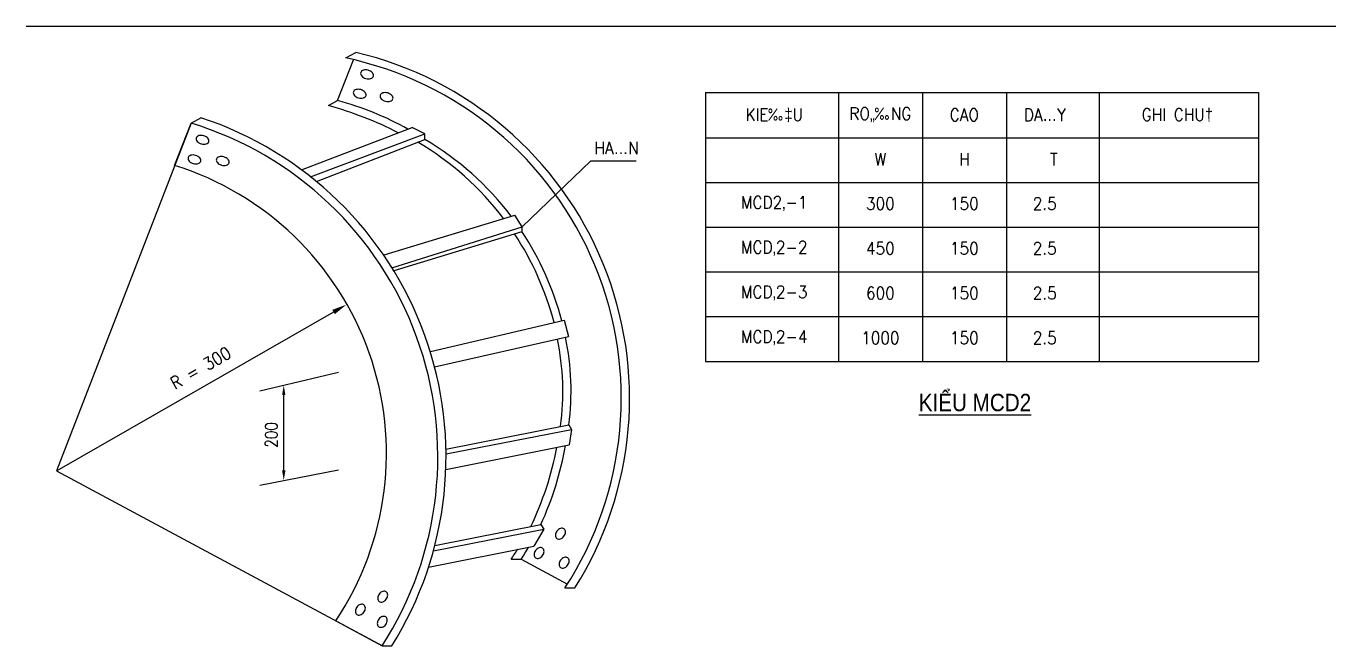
# Model space of a CAD drawing. Extents: x -5343388 to 7033982, y -486386 to 188356.
# Drawn here: x 462482 to 488707, y -112763 to -100295 of the extents above; entities that cross this region are included whole.
import ezdxf
from ezdxf.enums import TextEntityAlignment as Align

# ---------------------------------------------------------------- set-up
doc = ezdxf.new("R2010")
doc.units = 0
doc.header["$MEASUREMENT"] = 0
doc.layers.add('0-----TEXT DIEN', color=3, linetype='Continuous', lineweight=0)
for name, color, linetype in [('BTEXT', 5, 'Continuous'), ('Dim', 9, 'Continuous'), ('E-Text @ 1', 3, 'Continuous'), ('TRAYS', 6, 'Continuous')]:
    doc.layers.add(name, color=color, linetype=linetype)
doc.styles.add('ROMANS', font='romans.shx', dxfattribs={"width": 0.8, "height": 250, "bigfont": 'vns.shx'})
doc.styles.add('TEXT1', font='', dxfattribs={"width": 0.85, "height": 200})
doc.styles.get('TEXT1').set_extended_font_data('.VnArialH')
doc.dimstyles.new('KT-ARROW', dxfattribs={"dimtxt": 2.5, "dimasz": 2, "dimexe": 1, "dimexo": 0.0625, "dimgap": 0.09, "dimtad": 0, "dimdec": 4, "dimzin": 0, "dimdsep": 46, "dimtxsty": 'ROMANS', "dimcen": 0.09, "dimadec": 0, "dimazin": 0, "dimtfac": 1, "dimtdec": 4, "dimtmove": 2, "dimatfit": 3, "dimfxl": 1, "dimtvp": 1, "dimtolj": 1, "dimtzin": 0, "dimarcsym": 0})

msp = doc.modelspace()

# ---------------------------------------------------------------- linework, layer by layer
at = {"color": 7, "linetype": 'ByBlock'}
for p, q in [((468670.74655, -106046.86649), (465572.92319, -107824.31106)), ((465572.92319, -107824.31106), (463098.19951, -109244.08976))]:
    msp.add_line(p, q, dxfattribs=at)
at = {"color": 0, "linetype": 'ByBlock'}
msp.add_solid([(468695.63007, -106090.2348), (468645.86302, -106003.49818), (468930.9564, -105897.56534)], dxfattribs=at)
at = {"layer": 'BTEXT', "color": 7}
for p, q in [((462481.90304, -100294.63623), (534481.90304, -100294.63623)), ((467188.07282, -107629.56522), (468769.02428, -107258.93272)), ((467668.75616, -109234.22152), (467668.75616, -107645.95163)), ((467188.07282, -109528.43489), (468769.02428, -109217.90013))]:
    msp.add_line(p, q, dxfattribs=at)
for points in [[(467635.42283, -107716.97012), (467702.08949, -107716.97012), (467668.75616, -107516.97012)], [(467635.42283, -109234.22152), (467702.08949, -109234.22152), (467668.75616, -109434.22152)]]:
    msp.add_solid(points, dxfattribs=at)
at = {"layer": 'Dim'}
for p, q in [((476160.32356, -101633.65419), (487291.82356, -101633.65419)), ((476160.32356, -101633.65419), (476160.32356, -107039.65419)), ((478833.32356, -101633.65419), (478833.32356, -107039.65419)), ((480523.82356, -101633.65419), (480523.82356, -107039.65419)), ((482214.32356, -101633.65419), (482214.32356, -107039.65419)), ((484084.82356, -101633.65419), (484084.82356, -107039.65419)), ((487291.82356, -101633.65419), (487291.82356, -107039.65419)), ((476160.32356, -102539.65419), (487291.82356, -102539.65419)), ((476160.32356, -103439.65419), (487291.82356, -103439.65419)), ((476160.32356, -103439.65419), (487291.82356, -103439.65419)), ((476160.32356, -104339.65419), (487291.82356, -104339.65419)), ((476160.32356, -104339.65419), (487291.82356, -104339.65419)), ((476160.32356, -105239.65419), (487291.82356, -105239.65419)), ((476160.32356, -105239.65419), (487291.82356, -105239.65419)), ((476160.32356, -106139.65419), (487291.82356, -106139.65419)), ((476160.32356, -106139.65419), (487291.82356, -106139.65419)), ((476160.32356, -107039.65419), (487291.82356, -107039.65419))]:
    msp.add_line(p, q, dxfattribs=at)
at = {"layer": 'TRAYS'}
for p, q in [((468918.64657, -100935.68398), (469118.81508, -100824.7445)), ((468753.69605, -101791.1432), (469070.57085, -100973.46959)), ((468567.03632, -101894.5957), (468753.69605, -101791.1432)), ((465472.77061, -103099.56858), (465802.68281, -102248.25283)), ((465802.68281, -102248.25283), (466002.09687, -102137.7315)), ((468023.5013, -103183.41114), (470256.07585, -102334.29068)), ((468208.16174, -103324.58225), (470507.7982, -102463.00183)), ((470507.7982, -102463.00183), (470256.07585, -102334.29068)), ((470507.7982, -102575.87745), (470507.7982, -102463.00183)), ((468329.16714, -103422.38032), (470507.7982, -102575.87745)), ((469692.61366, -104898.94776), (472319.30997, -104098.835)), ((472467.48167, -104335.0431), (472319.30997, -104098.835)), ((469841.51501, -105157.78238), (472467.47941, -104335.22852)), ((472466.38489, -104424.69495), (472467.48167, -104335.0431)), ((469872.43938, -105214.83156), (472466.38489, -104424.69495)), ((470625.37655, -106840.28379), (473313.26626, -106210.14473)), ((473313.26626, -106210.14473), (473402.17357, -106540.04154)), ((470705.89969, -107152.14724), (473402.17357, -106540.04154)), ((470934.44324, -108802.31051), (473408.62171, -108316.32569)), ((470935.9159, -108901.97059), (473457.65281, -108410.31843)), ((473408.62171, -108316.32569), (473457.65281, -108410.31843)), ((473457.65281, -108410.31843), (473410.46209, -108719.92601)), ((470931.49146, -109216.48485), (473410.46209, -108719.92601)), ((470711.22076, -110741.41683), (472844.07906, -110322.47504)), ((472844.07906, -110322.47504), (472904.89812, -110414.11263)), ((470683.22647, -110847.26236), (472904.89812, -110414.11263)), ((472904.89812, -110414.11263), (472703.45158, -110754.76463)), ((470584.02681, -111179.30339), (472703.45158, -110754.76463)), ((472244.52219, -111019.42166), (472445.2497, -111019.42166)), ((472445.2497, -111019.42166), (473380.0564, -111518.20839)), ((473329.67993, -111596.41206), (473526.62268, -111596.41206)), ((468716.47132, -112258.65291), (469650.74324, -112760.4904)), ((469656.25616, -112763.45163), (469845.08285, -112763.45163))]:
    msp.add_line(p, q, dxfattribs=at)
at = {"layer": 'TRAYS', "color": 7}
for p, q in [((465802.68281, -102248.25283), (463093.75616, -109238.45163)), ((463093.75616, -109238.45163), (469656.25616, -112763.45163))]:
    msp.add_line(p, q, dxfattribs=at)
at = {"layer": 'TRAYS'}
for points in [[(465906.25616, -102546.95163, 0.1433446657), (465906.56123, -102578.8603, 0.1071759369), (465927.13155, -102615.82171, 0.0782597341), (465961.52013, -102644.39003, 0.0655490008), (466010.46619, -102665.43694, 0.0655490008), (466063.19196, -102673.09737, 0.0782597341), (466107.44378, -102666.7334, 0.1071759369), (466144.30759, -102645.98868, 0.1433446657), (466161.25616, -102618.95163, 0.1433446657), (466160.95109, -102587.04296, 0.1071759369), (466140.38077, -102550.08155, 0.0782597341), (466105.99219, -102521.51323, 0.0655490008), (466057.04613, -102500.46631, 0.0655490008), (466004.32036, -102492.80589, 0.0782597341), (465960.06854, -102499.16986, 0.1071759369), (465923.20473, -102519.91457, 0.1433446657)], [(465744.25616, -102941.45163, 0.1433446657), (465744.56123, -102973.3603, 0.1071759369), (465765.13155, -103010.32171, 0.0782597341), (465799.52013, -103038.89003, 0.0655490008), (465848.46619, -103059.93694, 0.0655490008), (465901.19196, -103067.59737, 0.0782597341), (465945.44378, -103061.2334, 0.1071759369), (465982.30759, -103040.48868, 0.1433446657), (465999.25616, -103013.45163, 0.1433446657), (465998.95109, -102981.54296, 0.1071759369), (465978.38077, -102944.58155, 0.0782597341), (465943.99219, -102916.01323, 0.0655490008), (465895.04613, -102894.96631, 0.0655490008), (465842.32036, -102887.30589, 0.0782597341), (465798.06854, -102893.66986, 0.1071759369), (465761.20473, -102914.41457, 0.1433446657)], [(466312.75616, -102972.95163, 0.1433446657), (466313.06123, -103004.8603, 0.1071759369), (466333.63155, -103041.82171, 0.0782597341), (466368.02013, -103070.39003, 0.0655490008), (466416.96619, -103091.43694, 0.0655490008), (466469.69196, -103099.09737, 0.0782597341), (466513.94378, -103092.7334, 0.1071759369), (466550.80759, -103071.98868, 0.1433446657), (466567.75616, -103044.95163, 0.1433446657), (466567.45109, -103013.04296, 0.1071759369), (466546.88077, -102976.08155, 0.0782597341), (466512.49219, -102947.51323, 0.0655490008), (466463.54613, -102926.46631, 0.0655490008), (466410.82036, -102918.80589, 0.0782597341), (466366.56854, -102925.16986, 0.1071759369), (466329.70473, -102945.91457, 0.1433446657)]]:
    msp.add_lwpolyline(points, format="xyb", close=True, dxfattribs=at)
for centre, radius, start, end in [((467467.07321, -107779.22292), 6995.79091, 326.931533569, 78.024559917), ((467484.99603, -107780.98916), 7145.53738, 327.726669499, 76.782461914), ((469272.60747, -101245.09962), 56.79634, 131.602918162, 164.232817456), ((469301.1622, -101277.25829), 99.80276, 107.13340864, 131.602918162), ((469314.09159, -101319.19889), 143.69106, 89.234081252, 107.13340864), ((469313.28438, -101379.57981), 204.07738, 74.232817456, 89.234081252), ((469313.28438, -101379.57981), 204.07738, 59.231553669, 74.232817456), ((469344.17619, -101327.69337), 143.69106, 41.332226272, 59.231553669), ((469272.60747, -101245.09962), 56.79634, 164.232817456, 196.862716754), ((469313.76473, -101232.62434), 99.80276, 196.862716754, 221.332226272), ((469346.72014, -101203.63945), 143.69106, 221.332226272, 239.231553669), ((469377.61195, -101151.753), 204.07738, 239.231553669, 254.232817456), ((469377.61195, -101151.753), 204.07738, 254.232817456, 269.234081252), ((469376.80474, -101212.13392), 143.69106, 269.234081252, 287.13340864), ((469389.73413, -101254.07453), 99.80276, 287.13340864, 311.602918162), ((469377.13161, -101298.70847), 99.80276, 16.862716754, 41.332226272), ((469418.28886, -101286.23319), 56.79634, 311.602918162, 344.232817456), ((469418.28886, -101286.23319), 56.79634, 344.232817456, 16.862716754), ((469124.31701, -101635.36846), 56.79634, 164.232817456, 196.862716754), ((469124.31701, -101635.36846), 56.79634, 131.602918162, 164.232817456), ((469165.47427, -101622.89317), 99.80276, 196.862716754, 221.332226272), ((469152.87174, -101667.52712), 99.80276, 107.13340864, 131.602918162), ((469198.42968, -101593.90828), 143.69106, 221.332226272, 239.231553669), ((469165.80113, -101709.46773), 143.69106, 89.234081252, 107.13340864), ((469229.32149, -101542.02183), 204.07738, 239.231553669, 254.232817456), ((469164.99392, -101769.84865), 204.07738, 74.232817456, 89.234081252), ((469229.32149, -101542.02183), 204.07738, 254.232817456, 269.234081252), ((469164.99392, -101769.84865), 204.07738, 59.231553669, 74.232817456), ((469228.51428, -101602.40275), 143.69106, 269.234081252, 287.13340864), ((469195.88573, -101717.9622), 143.69106, 41.332226272, 59.231553669), ((469241.44367, -101644.34336), 99.80276, 287.13340864, 311.602918162), ((469228.84114, -101688.97731), 99.80276, 16.862716754, 41.332226272), ((469269.9984, -101676.50202), 56.79634, 311.602918162, 344.232817456), ((469269.9984, -101676.50202), 56.79634, 344.232817456, 16.862716754), ((469665.60747, -101702.59962), 56.79634, 164.232817456, 196.862716754), ((469665.60747, -101702.59962), 56.79634, 131.602918162, 164.232817456), ((469706.76473, -101690.12434), 99.80276, 196.862716754, 221.332226272), ((469694.1622, -101734.75829), 99.80276, 107.13340864, 131.602918162), ((469707.09159, -101776.69889), 143.69106, 89.234081252, 107.13340864), ((469706.28438, -101837.07981), 204.07738, 74.232817456, 89.234081252), ((469706.28438, -101837.07981), 204.07738, 59.231553669, 74.232817456), ((469737.17619, -101785.19337), 143.69106, 41.332226272, 59.231553669), ((469770.13161, -101756.20847), 99.80276, 16.862716754, 41.332226272), ((469811.28886, -101743.73319), 56.79634, 344.232817456, 16.862716754), ((466643.83106, -108918.58941), 7282.52745, 62.788821707, 74.687417698), ((467175.94926, -107730.77395), 6141.8211, 60.831919448, 75.160784793), ((469739.72014, -101661.13945), 143.69106, 221.332226272, 239.231553669), ((469770.61195, -101609.253), 204.07738, 239.231553669, 254.232817456), ((469770.61195, -101609.253), 204.07738, 254.232817456, 269.234081252), ((469769.80474, -101669.63392), 143.69106, 269.234081252, 287.13340864), ((469782.73413, -101711.57453), 99.80276, 287.13340864, 311.602918162), ((469811.28886, -101743.73319), 56.79634, 311.602918162, 344.232817456), ((463754.9923, -108958.2411), 7015.48138, 327.181484527, 73.029356709), ((463754.9923, -108958.2411), 7181.14406, 328.002032611, 71.764868213), ((467355.54349, -107758.32878), 5946.48826, 37.151296344, 59.576071726), ((467505.54349, -107708.82878), 5946.48826, 37.113891538, 59.676705735), ((463669.91122, -108891.97581), 6066.48857, 326.291829016, 72.711493206), ((467355.54349, -107758.32878), 5946.48826, 14.615079916, 33.550020473), ((467505.54349, -107708.82878), 5946.48826, 14.480571548, 33.513389435), ((468162.08671, -107642.7899), 5124.27983, 352.155114537, 11.843394386), ((468177.10672, -107641.00935), 5274.92192, 352.644581181, 11.887703056), ((466706.44504, -107526.05384), 6578.95135, 334.464756887, 349.112459029), ((466706.44504, -107526.05384), 6744.66626, 335.505100071, 349.686199963), ((473277.62219, -110520.41483), 126.28737, 107.540676991, 126.774149857), ((473268.50472, -110491.56934), 96.03525, 83.22485108, 107.540676991), ((473272.1969, -110460.49117), 64.73853, 53.498558881, 83.22485108), ((473233.55677, -110538.7963), 96.03525, 179.456440769, 203.772266679), ((473263.80753, -110539.0833), 126.28737, 160.222967904, 179.456440769), ((473301.77939, -110552.73681), 166.63933, 143.498558877, 160.222967904), ((473204.91542, -110551.41208), 64.73853, 203.772266679, 233.498558881), ((473204.91542, -110551.41208), 64.73853, 233.498558881, 263.22485108), ((473301.77939, -110552.73681), 166.63933, 126.774149857, 143.498558877), ((473208.6076, -110520.33392), 96.03525, 263.22485108, 287.540676991), ((473199.49013, -110491.48842), 126.28737, 287.540676991, 306.774149857), ((473175.33294, -110459.16644), 166.63933, 306.774149857, 323.498558877), ((473175.33294, -110459.16644), 166.63933, 323.498558877, 340.222967904), ((473272.1969, -110460.49117), 64.73853, 23.772266679, 53.498558881), ((473243.55555, -110473.10695), 96.03525, 359.456440769, 23.772266679), ((473213.30479, -110472.81996), 126.28737, 340.222967904, 359.456440769), ((467505.54349, -107708.82878), 5780.82557, 325.06231848, 327.43959548), ((467505.54349, -107708.82878), 5946.48826, 326.169992408, 328.955851267), ((472803.05677, -110927.2963), 96.03525, 179.456440769, 203.772266679), ((472833.30753, -110927.5833), 126.28737, 160.222967904, 179.456440769), ((472871.27939, -110941.23681), 166.63933, 143.498558877, 160.222967904), ((472871.27939, -110941.23681), 166.63933, 126.774149857, 143.498558877), ((472847.12219, -110908.91483), 126.28737, 107.540676991, 126.774149857), ((472838.00472, -110880.06934), 96.03525, 83.22485108, 107.540676991), ((472841.6969, -110848.99117), 64.73853, 53.498558881, 83.22485108), ((472744.83294, -110847.66644), 166.63933, 323.498558877, 340.222967904), ((472841.6969, -110848.99117), 64.73853, 23.772266679, 53.498558881), ((472813.05555, -110861.60695), 96.03525, 359.456440769, 23.772266679), ((472782.80479, -110861.31996), 126.28737, 340.222967904, 359.456440769), ((472774.41542, -110939.91208), 64.73853, 203.772266679, 233.498558881), ((472774.41542, -110939.91208), 64.73853, 233.498558881, 263.22485108), ((472778.1076, -110908.83392), 96.03525, 263.22485108, 287.540676991), ((472768.99013, -110879.98842), 126.28737, 287.540676991, 306.774149857), ((472744.83294, -110847.66644), 166.63933, 306.774149857, 323.498558877), ((473307.05677, -111122.2963), 96.03525, 179.456440769, 203.772266679), ((473337.30753, -111122.5833), 126.28737, 160.222967904, 179.456440769), ((473375.27939, -111136.23681), 166.63933, 143.498558877, 160.222967904), ((473278.41542, -111134.91208), 64.73853, 203.772266679, 233.498558881), ((473278.41542, -111134.91208), 64.73853, 233.498558881, 263.22485108), ((473375.27939, -111136.23681), 166.63933, 126.774149857, 143.498558877), ((473351.12219, -111103.91483), 126.28737, 107.540676991, 126.774149857), ((473272.99013, -111074.98842), 126.28737, 287.540676991, 306.774149857), ((473342.00472, -111075.06934), 96.03525, 83.22485108, 107.540676991), ((473248.83294, -111042.66644), 166.63933, 306.774149857, 323.498558877), ((473345.6969, -111043.99117), 64.73853, 53.498558881, 83.22485108), ((473248.83294, -111042.66644), 166.63933, 323.498558877, 340.222967904), ((473345.6969, -111043.99117), 64.73853, 23.772266679, 53.498558881), ((473317.05555, -111056.60695), 96.03525, 359.456440769, 23.772266679), ((473286.80479, -111056.31996), 126.28737, 340.222967904, 359.456440769), ((473282.1076, -111103.83392), 96.03525, 263.22485108, 287.540676991), ((469724.27939, -111818.73681), 166.63933, 126.774149857, 143.498558877), ((469700.12219, -111786.41483), 126.28737, 107.540676991, 126.774149857), ((469691.00472, -111757.56934), 96.03525, 83.22485108, 107.540676991), ((469694.6969, -111726.49117), 64.73853, 53.498558881, 83.22485108), ((469694.6969, -111726.49117), 64.73853, 23.772266679, 53.498558881), ((469666.05555, -111739.10695), 96.03525, 359.456440769, 23.772266679), ((469274.27939, -112079.73681), 166.63933, 126.774149857, 143.498558877), ((469250.12219, -112047.41483), 126.28737, 107.540676991, 126.774149857), ((469241.00472, -112018.56934), 96.03525, 83.22485108, 107.540676991), ((469244.6969, -111987.49117), 64.73853, 53.498558881, 83.22485108), ((469244.6969, -111987.49117), 64.73853, 23.772266679, 53.498558881), ((469216.05555, -112000.10695), 96.03525, 359.456440769, 23.772266679), ((469656.05677, -111804.7963), 96.03525, 179.456440769, 203.772266679), ((469686.30753, -111805.0833), 126.28737, 160.222967904, 179.456440769), ((469724.27939, -111818.73681), 166.63933, 143.498558877, 160.222967904), ((469627.41542, -111817.41208), 64.73853, 203.772266679, 233.498558881), ((469627.41542, -111817.41208), 64.73853, 233.498558881, 263.22485108), ((469631.1076, -111786.33392), 96.03525, 263.22485108, 287.540676991), ((469621.99013, -111757.48842), 126.28737, 287.540676991, 306.774149857), ((469597.83294, -111725.16644), 166.63933, 306.774149857, 323.498558877), ((469597.83294, -111725.16644), 166.63933, 323.498558877, 340.222967904), ((469635.80479, -111738.81996), 126.28737, 340.222967904, 359.456440769), ((469206.05677, -112065.7963), 96.03525, 179.456440769, 203.772266679), ((469236.30753, -112066.0833), 126.28737, 160.222967904, 179.456440769), ((469274.27939, -112079.73681), 166.63933, 143.498558877, 160.222967904), ((469177.41542, -112078.41208), 64.73853, 203.772266679, 233.498558881), ((469177.41542, -112078.41208), 64.73853, 233.498558881, 263.22485108), ((469181.1076, -112047.33392), 96.03525, 263.22485108, 287.540676991), ((469171.99013, -112018.48842), 126.28737, 287.540676991, 306.774149857), ((469147.83294, -111986.16644), 166.63933, 306.774149857, 323.498558877), ((469147.83294, -111986.16644), 166.63933, 323.498558877, 340.222967904), ((469185.80479, -111999.81996), 126.28737, 340.222967904, 359.456440769), ((469715.27939, -112325.73681), 166.63933, 143.498558877, 160.222967904), ((469715.27939, -112325.73681), 166.63933, 126.774149857, 143.498558877), ((469691.12219, -112293.41483), 126.28737, 107.540676991, 126.774149857), ((469682.00472, -112264.56934), 96.03525, 83.22485108, 107.540676991), ((469685.6969, -112233.49117), 64.73853, 53.498558881, 83.22485108), ((469685.6969, -112233.49117), 64.73853, 23.772266679, 53.498558881), ((469657.05555, -112246.10695), 96.03525, 359.456440769, 23.772266679), ((469647.05677, -112311.7963), 96.03525, 179.456440769, 203.772266679), ((469677.30753, -112312.0833), 126.28737, 160.222967904, 179.456440769), ((469618.41542, -112324.41208), 64.73853, 203.772266679, 233.498558881), ((469618.41542, -112324.41208), 64.73853, 233.498558881, 263.22485108), ((469622.1076, -112293.33392), 96.03525, 263.22485108, 287.540676991), ((469612.99013, -112264.48842), 126.28737, 287.540676991, 306.774149857), ((469588.83294, -112232.16644), 166.63933, 306.774149857, 323.498558877), ((469588.83294, -112232.16644), 166.63933, 323.498558877, 340.222967904), ((469626.80479, -112245.81996), 126.28737, 340.222967904, 359.456440769)]:
    msp.add_arc(centre, radius, start, end, dxfattribs=at)

# ---------------------------------------------------------------- texts
at = {"color": 7, "linetype": 'ByBlock', "style": 'ROMANS', "width": 0.9}
msp.add_text('R = 300', height=250, rotation=29.846000647, dxfattribs=at).set_placement((465996.33019, -107170.54737), align=Align.MIDDLE_CENTER)
at = {"layer": '0-----TEXT DIEN', "style": 'ROMANS', "width": 0.9}
for s, p in [('KIE‰‡U', (477541.82356, -102080.65419)), ('RO„‰NG', (479677.82356, -102080.65419)), ('CAO', (481368.32356, -102080.65419)), ('DA…Y', (482986.82356, -102080.65419)), ('GHI CHU†', (485655.32356, -102080.65419)), ('W', (479677.82356, -102973.15419)), ('H', (481368.32356, -102973.15419)), ('T', (483168.32356, -102973.15419)), ('MCD2‚-1', (477541.82356, -103865.65419)), ('300', (479677.82356, -103865.65419)), ('150', (481368.32356, -103865.65419)), ('2.5', (482986.82356, -103865.65419)), ('MCD‚2-2', (477541.82356, -104765.65419)), ('450', (479677.82356, -104765.65419)), ('150', (481368.32356, -104765.65419)), ('2.5', (482986.82356, -104765.65419)), ('MCD‚2-3', (477541.82356, -105665.65419)), ('600', (479677.82356, -105665.65419)), ('150', (481368.32356, -105665.65419)), ('2.5', (482986.82356, -105665.65419)), ('MCD‚2-4', (477541.82356, -106565.65419)), ('1000', (479677.82356, -106565.65419)), ('150', (481368.32356, -106565.65419)), ('2.5', (482986.82356, -106565.65419))]:
    msp.add_text(s, height=250, dxfattribs=at).set_placement(p, align=Align.MIDDLE)
msp.add_text('HA…N', height=250, dxfattribs=at).set_placement((473921.95836, -102745.72685), align=Align.MIDDLE_LEFT)
at = {"layer": 'BTEXT', "color": 7, "insert": (467418.75616, -108518.45163), "char_height": 250, "attachment_point": 5, "rotation": 90, "style": 'ROMANS'}
msp.add_mtext('\\A1;200', dxfattribs=at)
at = {"layer": 'E-Text @ 1', "style": 'TEXT1', "width": 0.85}
msp.add_text('%%UkiÓu mcd2', height=350, dxfattribs=at).set_placement((481581.52537, -107816.44961), align=Align.MIDDLE)

# ---------------------------------------------------------------- leaders
at = {"layer": 'TRAYS'}
msp.add_leader([(472467.48167, -104335.0431), (473846.94043, -103002.96726), (474759.89244, -103002.96726)], dimstyle='KT-ARROW', override={"dimgap": 0.09, "dimtad": 0}, dxfattribs=at)

doc.saveas('drawing.dxf')
